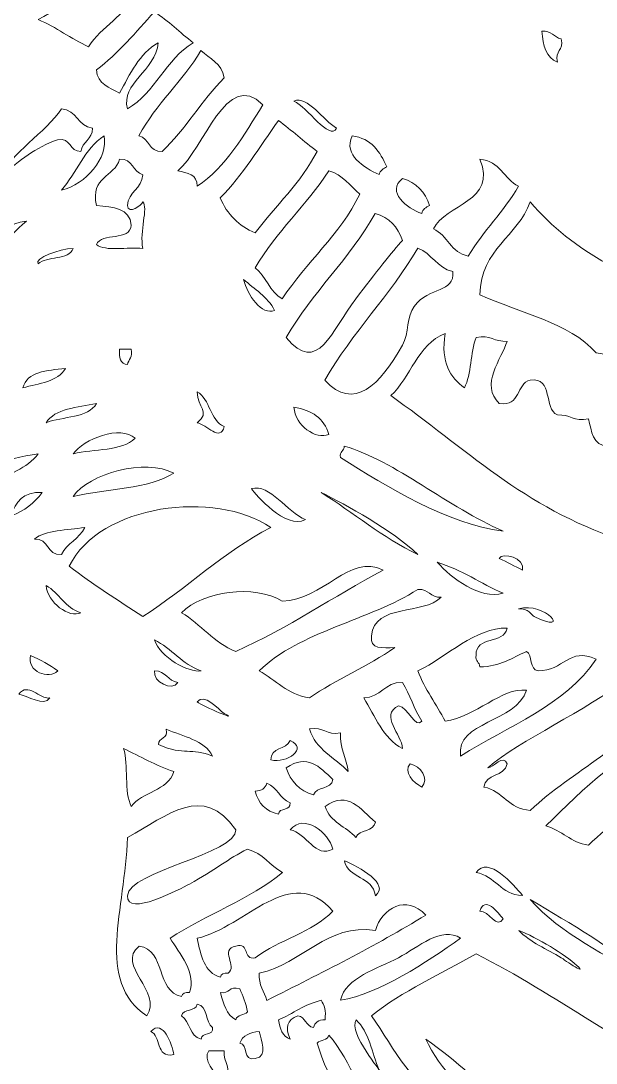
# Model space of a CAD drawing. Header units: inches. Extents: x 0.62 to 5.37, y -5.79 to -0.4.
# Drawn here: x 4.1978 to 4.3798, y -3.6693 to -3.3398 of the extents above; entities that cross this region are included whole.
import ezdxf

# ---------------------------------------------------------------- set-up
doc = ezdxf.new("R2010")
doc.units = ezdxf.units.IN
doc.header["$MEASUREMENT"] = 0
doc.layers.add('Layer 1', color=7, linetype='Continuous')

# ---------------------------------------------------------------- blocks, each defined once
blk = doc.blocks.new('block 296')
at = {"layer": 'Layer 1', "lineweight": 0}
blk.add_open_spline([(4.20333, -3.33941), (4.20911, -3.34179), (4.21362, -3.34544), (4.21926, -3.34798), (4.22325, -3.34135), (4.23098, -3.33846), (4.23396, -3.33082), (4.22422, -3.32005), (4.21249, -3.33498), (4.20333, -3.33941)], degree=3, knots=[0, 0, 0, 0, 1, 1, 1, 2, 2, 2, 3, 3, 3, 3], dxfattribs=at)
blk = doc.blocks.new('block 300')
at = {"layer": 'Layer 1', "lineweight": 0}
blk.add_open_spline([(4.22172, -3.35532), (4.22213, -3.35981), (4.22591, -3.36094), (4.22906, -3.36268), (4.23235, -3.35657), (4.23527, -3.3501), (4.24131, -3.34674), (4.24032, -3.35565), (4.22945, -3.35952), (4.23152, -3.36758), (4.24037, -3.36255), (4.24364, -3.35193), (4.25235, -3.34674), (4.24819, -3.34354), (4.24457, -3.33982), (4.24009, -3.33694), (4.23418, -3.34329), (4.22871, -3.35008), (4.22172, -3.35532)], degree=3, knots=[0, 0, 0, 0, 1, 1, 1, 2, 2, 2, 3, 3, 3, 4, 4, 4, 5, 5, 5, 6, 6, 6, 6], dxfattribs=at)
blk = doc.blocks.new('block 305')
at = {"layer": 'Layer 1', "lineweight": 0}
blk.add_open_spline([(4.36753, -3.35286), (4.36664, -3.34912), (4.36964, -3.34925), (4.36875, -3.34551), (4.36642, -3.34499), (4.36567, -3.34287), (4.36262, -3.34306), (4.36299, -3.34761), (4.36401, -3.35148), (4.36753, -3.35286)], degree=3, knots=[0, 0, 0, 0, 1, 1, 1, 2, 2, 2, 3, 3, 3, 3], dxfattribs=at)
blk = doc.blocks.new('block 308')
at = {"layer": 'Layer 1', "lineweight": 0}
blk.add_open_spline([(4.23519, -3.37616), (4.23852, -3.37693), (4.23824, -3.38128), (4.24255, -3.38107), (4.24988, -3.37409), (4.25506, -3.36498), (4.26215, -3.35777), (4.26134, -3.35327), (4.25763, -3.35167), (4.2548, -3.34921), (4.24902, -3.35895), (4.2405, -3.36595), (4.23519, -3.37616)], degree=3, knots=[0, 0, 0, 0, 1, 1, 1, 2, 2, 2, 3, 3, 3, 4, 4, 4, 4], dxfattribs=at)
blk = doc.blocks.new('block 311')
at = {"layer": 'Layer 1', "lineweight": 0}
blk.add_open_spline([(4.24745, -3.38719), (4.25043, -3.38788), (4.25375, -3.38823), (4.25357, -3.39209), (4.26289, -3.38588), (4.26839, -3.37586), (4.2744, -3.36636), (4.26295, -3.3546), (4.25576, -3.38047), (4.24745, -3.38719)], degree=3, knots=[0, 0, 0, 0, 1, 1, 1, 2, 2, 2, 3, 3, 3, 3], dxfattribs=at)
blk = doc.blocks.new('block 313')
at = {"layer": 'Layer 1', "lineweight": 0}
blk.add_open_spline([(4.29768, -3.37371), (4.2935, -3.37131), (4.28853, -3.36329), (4.2842, -3.36513), (4.2884, -3.36697), (4.29553, -3.37788), (4.29768, -3.37371)], degree=3, knots=[0, 0, 0, 0, 1, 1, 1, 2, 2, 2, 2], dxfattribs=at)
blk = doc.blocks.new('block 315')
at = {"layer": 'Layer 1', "lineweight": 0}
blk.add_open_spline([(4.26093, -3.39576), (4.26308, -3.40096), (4.26676, -3.40464), (4.27196, -3.40678), (4.27847, -3.39819), (4.28638, -3.39099), (4.29156, -3.38106), (4.28738, -3.37789), (4.28349, -3.37443), (4.2793, -3.37126), (4.27337, -3.37961), (4.26805, -3.3886), (4.26093, -3.39576)], degree=3, knots=[0, 0, 0, 0, 1, 1, 1, 2, 2, 2, 3, 3, 3, 4, 4, 4, 4], dxfattribs=at)
blk = doc.blocks.new('block 316')
at = {"layer": 'Layer 1', "lineweight": 0}
blk.add_open_spline([(4.21068, -3.39332), (4.21838, -3.39144), (4.22555, -3.38311), (4.22416, -3.37616), (4.21798, -3.38019), (4.21543, -3.38786), (4.21068, -3.39332)], degree=3, knots=[0, 0, 0, 0, 1, 1, 1, 2, 2, 2, 2], dxfattribs=at)
blk = doc.blocks.new('block 317')
at = {"layer": 'Layer 1', "lineweight": 0}
blk.add_open_spline([(4.31117, -3.38841), (4.31143, -3.38703), (4.31253, -3.38649), (4.31361, -3.38596), (4.31144, -3.38118), (4.30875, -3.37693), (4.30259, -3.37615), (4.29981, -3.38228), (4.3064, -3.38612), (4.31117, -3.38841)], degree=3, knots=[0, 0, 0, 0, 1, 1, 1, 2, 2, 2, 3, 3, 3, 3], dxfattribs=at)
blk = doc.blocks.new('block 319')
at = {"layer": 'Layer 1', "lineweight": 0}
blk.add_open_spline([(4.22172, -3.39821), (4.22714, -3.39851), (4.23227, -3.3991), (4.23275, -3.40434), (4.23234, -3.40966), (4.22346, -3.4065), (4.22172, -3.41047), (4.22468, -3.41282), (4.23156, -3.41124), (4.23642, -3.4117), (4.23526, -3.40639), (4.2382, -3.39886), (4.23642, -3.39699), (4.23608, -3.39811), (4.23185, -3.40111), (4.23152, -3.39821), (4.2318, -3.39361), (4.23613, -3.39303), (4.23642, -3.38842), (4.23309, -3.38765), (4.23337, -3.3833), (4.22907, -3.38352), (4.22744, -3.38924), (4.21973, -3.38889), (4.22172, -3.39821)], degree=3, knots=[0, 0, 0, 0, 1, 1, 1, 2, 2, 2, 3, 3, 3, 4, 4, 4, 5, 5, 5, 6, 6, 6, 7, 7, 7, 8, 8, 8, 8], dxfattribs=at)
blk = doc.blocks.new('block 320')
at = {"layer": 'Layer 1', "lineweight": 0}
blk.add_open_spline([(4.32833, -3.40556), (4.33289, -3.40751), (4.33377, -3.41318), (4.33936, -3.41414), (4.3441, -3.40621), (4.35063, -3.40008), (4.35527, -3.39208), (4.35065, -3.38978), (4.34941, -3.38407), (4.34303, -3.38351), (4.34872, -3.39706), (4.33216, -3.39758), (4.32833, -3.40556)], degree=3, knots=[0, 0, 0, 0, 1, 1, 1, 2, 2, 2, 3, 3, 3, 4, 4, 4, 4], dxfattribs=at)
blk = doc.blocks.new('block 322')
at = {"layer": 'Layer 1', "lineweight": 0}
blk.add_open_spline([(4.29524, -3.38718), (4.28815, -3.39808), (4.27861, -3.4065), (4.27196, -3.41783), (4.27535, -3.42055), (4.27652, -3.42551), (4.28053, -3.42762), (4.28813, -3.41602), (4.29881, -3.4075), (4.30504, -3.39454), (4.30203, -3.39184), (4.29967, -3.38847), (4.29524, -3.38718)], degree=3, knots=[0, 0, 0, 0, 1, 1, 1, 2, 2, 2, 3, 3, 3, 4, 4, 4, 4], dxfattribs=at)
blk = doc.blocks.new('block 323')
at = {"layer": 'Layer 1', "lineweight": 0}
blk.add_open_spline([(4.32465, -3.40066), (4.32491, -3.39929), (4.326, -3.39875), (4.3271, -3.3982), (4.32575, -3.39383), (4.32289, -3.39098), (4.31852, -3.38962), (4.31332, -3.39381), (4.31996, -3.39915), (4.32465, -3.40066)], degree=3, knots=[0, 0, 0, 0, 1, 1, 1, 2, 2, 2, 3, 3, 3, 3], dxfattribs=at)
blk = doc.blocks.new('block 327')
at = {"layer": 'Layer 1', "lineweight": 0}
blk.add_open_spline([(4.28176, -3.43988), (4.29163, -3.45211), (4.29617, -3.43763), (4.30382, -3.42762), (4.31001, -3.41952), (4.31542, -3.41251), (4.31852, -3.40923), (4.31717, -3.40486), (4.31432, -3.40201), (4.30994, -3.40067), (4.30182, -3.415), (4.29, -3.42566), (4.28176, -3.43988)], degree=3, knots=[0, 0, 0, 0, 1, 1, 1, 2, 2, 2, 3, 3, 3, 4, 4, 4, 4], dxfattribs=at)
blk = doc.blocks.new('block 328')
at = {"layer": 'Layer 1', "lineweight": 0}
blk.add_open_spline([(4.18863, -3.41047), (4.19414, -3.40985), (4.19605, -3.40563), (4.19966, -3.40312), (4.19399, -3.40358), (4.19123, -3.40695), (4.18863, -3.41047)], degree=3, knots=[0, 0, 0, 0, 1, 1, 1, 2, 2, 2, 2], dxfattribs=at)
blk = doc.blocks.new('block 333')
at = {"layer": 'Layer 1', "lineweight": 0}
blk.add_open_spline([(4.29402, -3.45335), (4.30305, -3.46341), (4.31153, -3.45483), (4.31852, -3.44232), (4.32065, -3.43853), (4.31987, -3.43312), (4.3222, -3.43007), (4.32714, -3.42359), (4.33512, -3.42589), (4.33445, -3.41904), (4.32948, -3.41788), (4.32788, -3.41335), (4.32342, -3.41169), (4.31457, -3.42653), (4.30268, -3.43832), (4.29402, -3.45335)], degree=3, knots=[0, 0, 0, 0, 1, 1, 1, 2, 2, 2, 3, 3, 3, 4, 4, 4, 5, 5, 5, 5], dxfattribs=at)
blk = doc.blocks.new('block 335')
at = {"layer": 'Layer 1', "lineweight": 0}
blk.add_open_spline([(4.27809, -3.4313), (4.27586, -3.42699), (4.27171, -3.4246), (4.26828, -3.42151), (4.2694, -3.42651), (4.27416, -3.43303), (4.27809, -3.4313)], degree=3, knots=[0, 0, 0, 0, 1, 1, 1, 2, 2, 2, 2], dxfattribs=at)
blk = doc.blocks.new('block 338')
at = {"layer": 'Layer 1', "lineweight": 0}
blk.add_open_spline([(4.23152, -3.44846), (4.23191, -3.4468), (4.23328, -3.44612), (4.23275, -3.44356), (4.23152, -3.44356), (4.2303, -3.44356), (4.22907, -3.44356), (4.22873, -3.44635), (4.22936, -3.44815), (4.23152, -3.44846)], degree=3, knots=[0, 0, 0, 0, 1, 1, 1, 2, 2, 2, 3, 3, 3, 3], dxfattribs=at)
blk = doc.blocks.new('block 340')
at = {"layer": 'Layer 1', "lineweight": 0}
blk.add_open_spline([(4.19844, -3.45581), (4.20353, -3.45438), (4.2096, -3.45389), (4.21192, -3.44968), (4.20595, -3.45026), (4.19985, -3.45069), (4.19844, -3.45581)], degree=3, knots=[0, 0, 0, 0, 1, 1, 1, 2, 2, 2, 2], dxfattribs=at)
blk = doc.blocks.new('block 342')
at = {"layer": 'Layer 1', "lineweight": 0}
blk.add_open_spline([(4.20579, -3.46684), (4.211, -3.4647), (4.21918, -3.46551), (4.22173, -3.46072), (4.21568, -3.46202), (4.20864, -3.46235), (4.20579, -3.46684)], degree=3, knots=[0, 0, 0, 0, 1, 1, 1, 2, 2, 2, 2], dxfattribs=at)
blk = doc.blocks.new('block 344')
at = {"layer": 'Layer 1', "lineweight": 0}
blk.add_open_spline([(4.29524, -3.47051), (4.29378, -3.46544), (4.28985, -3.46283), (4.28421, -3.46193), (4.28456, -3.46771), (4.2912, -3.47234), (4.29524, -3.47051)], degree=3, knots=[0, 0, 0, 0, 1, 1, 1, 2, 2, 2, 2], dxfattribs=at)
blk = doc.blocks.new('block 346')
at = {"layer": 'Layer 1', "lineweight": 0}
blk.add_open_spline([(4.21437, -3.47664), (4.22096, -3.47507), (4.22993, -3.47586), (4.23398, -3.47174), (4.22937, -3.46738), (4.21767, -3.47207), (4.21437, -3.47664)], degree=3, knots=[0, 0, 0, 0, 1, 1, 1, 2, 2, 2, 2], dxfattribs=at)
blk = doc.blocks.new('block 347')
at = {"layer": 'Layer 1', "lineweight": 0}
blk.add_open_spline([(4.30014, -3.47419), (4.30008, -3.47575), (4.29858, -3.47588), (4.29891, -3.47787), (4.31379, -3.4871), (4.33264, -3.49886), (4.35039, -3.50113), (4.33306, -3.49352), (4.31625, -3.47896), (4.30014, -3.47419)], degree=3, knots=[0, 0, 0, 0, 1, 1, 1, 2, 2, 2, 3, 3, 3, 3], dxfattribs=at)
blk = doc.blocks.new('block 348')
at = {"layer": 'Layer 1', "lineweight": 0}
blk.add_open_spline([(4.18864, -3.48031), (4.18864, -3.48237), (4.18864, -3.48441), (4.18864, -3.48645), (4.1934, -3.48303), (4.19989, -3.48136), (4.20335, -3.47664), (4.19799, -3.47742), (4.19313, -3.47868), (4.18864, -3.48031)], degree=3, knots=[0, 0, 0, 0, 1, 1, 1, 2, 2, 2, 3, 3, 3, 3], dxfattribs=at)
blk = doc.blocks.new('block 350')
at = {"layer": 'Layer 1', "lineweight": 0}
blk.add_open_spline([(4.21437, -3.49012), (4.22497, -3.48764), (4.23825, -3.48785), (4.24623, -3.48277), (4.23725, -3.47798), (4.21925, -3.4829), (4.21437, -3.49012)], degree=3, knots=[0, 0, 0, 0, 1, 1, 1, 2, 2, 2, 2], dxfattribs=at)
blk = doc.blocks.new('block 353')
at = {"layer": 'Layer 1', "lineweight": 0}
blk.add_open_spline([(4.27074, -3.48766), (4.27218, -3.48954), (4.28142, -3.50064), (4.2879, -3.49746), (4.28182, -3.49513), (4.27681, -3.48601), (4.27074, -3.48766)], degree=3, knots=[0, 0, 0, 0, 1, 1, 1, 2, 2, 2, 2], dxfattribs=at)
blk = doc.blocks.new('block 355')
at = {"layer": 'Layer 1', "lineweight": 0}
blk.add_open_spline([(4.19477, -3.49625), (4.199, -3.49476), (4.20216, -3.4922), (4.20457, -3.4889), (4.19843, -3.48848), (4.19618, -3.49194), (4.19477, -3.49625)], degree=3, knots=[0, 0, 0, 0, 1, 1, 1, 2, 2, 2, 2], dxfattribs=at)
blk = doc.blocks.new('block 356')
at = {"layer": 'Layer 1', "lineweight": 0}
blk.add_open_spline([(4.21315, -3.51219), (4.22049, -3.51791), (4.22857, -3.52291), (4.23644, -3.52811), (4.25036, -3.51916), (4.26182, -3.50774), (4.27688, -3.49991), (4.25926, -3.48801), (4.22283, -3.49249), (4.21315, -3.51219)], degree=3, knots=[0, 0, 0, 0, 1, 1, 1, 2, 2, 2, 3, 3, 3, 3], dxfattribs=at)
blk = doc.blocks.new('block 359')
at = {"layer": 'Layer 1', "lineweight": 0}
blk.add_open_spline([(4.20212, -3.50361), (4.20695, -3.50326), (4.20587, -3.50884), (4.2107, -3.50851), (4.21239, -3.50489), (4.21635, -3.50354), (4.21805, -3.49992), (4.21247, -3.50089), (4.20566, -3.50061), (4.20212, -3.50361)], degree=3, knots=[0, 0, 0, 0, 1, 1, 1, 2, 2, 2, 3, 3, 3, 3], dxfattribs=at)
blk = doc.blocks.new('block 361')
at = {"layer": 'Layer 1', "lineweight": 0}
blk.add_open_spline([(4.35652, -3.5134), (4.35737, -3.50957), (4.35014, -3.50764), (4.34916, -3.50972), (4.35167, -3.51089), (4.35402, -3.51222), (4.35652, -3.5134)], degree=3, knots=[0, 0, 0, 0, 1, 1, 1, 2, 2, 2, 2], dxfattribs=at)
blk = doc.blocks.new('block 363')
at = {"layer": 'Layer 1', "lineweight": 0}
blk.add_open_spline([(4.28054, -3.5232), (4.27174, -3.51787), (4.25517, -3.52005), (4.24868, -3.52687), (4.25482, -3.53054), (4.25881, -3.53637), (4.26584, -3.53913), (4.28249, -3.53168), (4.29674, -3.52183), (4.31241, -3.5134), (4.30196, -3.50787), (4.29331, -3.5231), (4.28054, -3.5232)], degree=3, knots=[0, 0, 0, 0, 1, 1, 1, 2, 2, 2, 3, 3, 3, 4, 4, 4, 4], dxfattribs=at)
blk = doc.blocks.new('block 364')
at = {"layer": 'Layer 1', "lineweight": 0}
blk.add_open_spline([(4.3504, -3.52074), (4.3433, -3.51762), (4.33734, -3.51338), (4.32956, -3.51094), (4.33398, -3.51594), (4.34299, -3.52282), (4.3504, -3.52074)], degree=3, knots=[0, 0, 0, 0, 1, 1, 1, 2, 2, 2, 2], dxfattribs=at)
blk = doc.blocks.new('block 366')
at = {"layer": 'Layer 1', "lineweight": 0}
blk.add_open_spline([(4.21683, -3.52688), (4.21176, -3.52541), (4.21002, -3.52062), (4.20579, -3.5183), (4.20615, -3.52371), (4.21327, -3.52875), (4.21683, -3.52688)], degree=3, knots=[0, 0, 0, 0, 1, 1, 1, 2, 2, 2, 2], dxfattribs=at)
blk = doc.blocks.new('block 367')
at = {"layer": 'Layer 1', "lineweight": 0}
blk.add_open_spline([(4.32343, -3.51952), (4.30795, -3.52936), (4.28602, -3.53275), (4.2732, -3.54526), (4.27853, -3.5481), (4.28207, -3.55272), (4.28912, -3.55383), (4.29753, -3.54795), (4.3077, -3.54381), (4.31608, -3.5379), (4.31235, -3.53796), (4.30802, -3.53862), (4.30874, -3.53423), (4.30975, -3.52381), (4.3251, -3.52771), (4.33079, -3.52197), (4.3272, -3.52229), (4.32702, -3.51921), (4.32343, -3.51952)], degree=3, knots=[0, 0, 0, 0, 1, 1, 1, 2, 2, 2, 3, 3, 3, 4, 4, 4, 5, 5, 5, 6, 6, 6, 6], dxfattribs=at)
blk = doc.blocks.new('block 374')
at = {"layer": 'Layer 1', "lineweight": 0}
blk.add_open_spline([(4.32344, -3.54525), (4.32562, -3.55124), (4.3293, -3.55573), (4.33202, -3.56118), (4.34179, -3.5599), (4.34989, -3.55047), (4.35774, -3.55138), (4.35469, -3.56168), (4.33528, -3.56118), (4.33692, -3.57221), (4.35193, -3.56272), (4.36997, -3.55623), (4.37981, -3.54157), (4.37122, -3.53755), (4.36956, -3.54539), (4.36142, -3.54525), (4.35862, -3.54478), (4.35979, -3.54035), (4.35774, -3.53912), (4.35328, -3.5412), (4.34935, -3.5438), (4.34304, -3.54403), (4.34297, -3.54246), (4.34147, -3.54232), (4.34182, -3.54035), (4.34157, -3.53396), (4.35079, -3.53706), (4.35162, -3.53177), (4.34183, -3.53138), (4.33248, -3.54093), (4.32344, -3.54525)], degree=3, knots=[0, 0, 0, 0, 1, 1, 1, 2, 2, 2, 3, 3, 3, 4, 4, 4, 5, 5, 5, 6, 6, 6, 7, 7, 7, 8, 8, 8, 9, 9, 9, 10, 10, 10, 10], dxfattribs=at)
blk = doc.blocks.new('block 380')
at = {"layer": 'Layer 1', "lineweight": 0}
blk.add_open_spline([(4.20948, -3.54526), (4.20687, -3.54338), (4.20402, -3.54174), (4.2009, -3.54037), (4.19951, -3.5455), (4.20687, -3.54818), (4.20948, -3.54526)], degree=3, knots=[0, 0, 0, 0, 1, 1, 1, 2, 2, 2, 2], dxfattribs=at)
blk = doc.blocks.new('block 381')
at = {"layer": 'Layer 1', "lineweight": 0}
blk.add_open_spline([(4.24747, -3.54894), (4.24428, -3.54845), (4.24376, -3.54528), (4.24011, -3.54526), (4.23948, -3.54885), (4.24574, -3.55177), (4.24747, -3.54894)], degree=3, knots=[0, 0, 0, 0, 1, 1, 1, 2, 2, 2, 2], dxfattribs=at)
blk = doc.blocks.new('block 385')
at = {"layer": 'Layer 1', "lineweight": 0}
blk.add_open_spline([(4.20703, -3.55384), (4.20371, -3.5542), (4.20002, -3.54872), (4.19722, -3.55261), (4.19974, -3.55307), (4.20525, -3.55671), (4.20703, -3.55384)], degree=3, knots=[0, 0, 0, 0, 1, 1, 1, 2, 2, 2, 2], dxfattribs=at)
blk = doc.blocks.new('block 387')
at = {"layer": 'Layer 1', "lineweight": 0}
blk.add_open_spline([(4.40554, -3.56363), (4.38801, -3.5702), (4.3761, -3.58238), (4.36389, -3.59427), (4.36906, -3.59562), (4.37166, -3.59955), (4.37736, -3.60039), (4.39125, -3.58691), (4.4097, -3.578), (4.42269, -3.56363), (4.41652, -3.56326), (4.41581, -3.55744), (4.40921, -3.5575), (4.40881, -3.56034), (4.40796, -3.56277), (4.40554, -3.56363)], degree=3, knots=[0, 0, 0, 0, 1, 1, 1, 2, 2, 2, 3, 3, 3, 4, 4, 4, 5, 5, 5, 5], dxfattribs=at)
blk = doc.blocks.new('block 389')
at = {"layer": 'Layer 1', "lineweight": 0}
blk.add_open_spline([(4.24133, -3.56855), (4.24978, -3.57227), (4.2515, -3.56934), (4.25849, -3.57221), (4.25587, -3.56708), (4.24913, -3.56606), (4.24378, -3.56365), (4.24468, -3.56699), (4.24135, -3.56612), (4.24133, -3.56855)], degree=3, knots=[0, 0, 0, 0, 1, 1, 1, 2, 2, 2, 3, 3, 3, 3], dxfattribs=at)
blk = doc.blocks.new('block 390')
at = {"layer": 'Layer 1', "lineweight": 0}
blk.add_open_spline([(4.30138, -3.57712), (4.30082, -3.57278), (4.29866, -3.57004), (4.29892, -3.56487), (4.29438, -3.56573), (4.29368, -3.56277), (4.28912, -3.56364), (4.29109, -3.57026), (4.29726, -3.57267), (4.30138, -3.57712)], degree=3, knots=[0, 0, 0, 0, 1, 1, 1, 2, 2, 2, 3, 3, 3, 3], dxfattribs=at)
blk = doc.blocks.new('block 392')
at = {"layer": 'Layer 1', "lineweight": 0}
blk.add_open_spline([(4.27688, -3.57344), (4.28212, -3.57467), (4.28877, -3.56963), (4.283, -3.56731), (4.2818, -3.5702), (4.27687, -3.56936), (4.27688, -3.57344)], degree=3, knots=[0, 0, 0, 0, 1, 1, 1, 2, 2, 2, 2], dxfattribs=at)
blk = doc.blocks.new('block 393')
at = {"layer": 'Layer 1', "lineweight": 0}
blk.add_open_spline([(4.23277, -3.58815), (4.23613, -3.58335), (4.24429, -3.58334), (4.24624, -3.57712), (4.24049, -3.57512), (4.2355, -3.57234), (4.23031, -3.56977), (4.23199, -3.57504), (4.23039, -3.58359), (4.23277, -3.58815)], degree=3, knots=[0, 0, 0, 0, 1, 1, 1, 2, 2, 2, 3, 3, 3, 3], dxfattribs=at)
blk = doc.blocks.new('block 396')
at = {"layer": 'Layer 1', "lineweight": 0}
blk.add_open_spline([(4.28178, -3.5759), (4.28312, -3.58026), (4.28598, -3.58313), (4.29036, -3.58447), (4.29133, -3.58176), (4.29611, -3.58288), (4.29648, -3.57956), (4.29229, -3.57554), (4.28841, -3.57135), (4.28178, -3.5759)], degree=3, knots=[0, 0, 0, 0, 1, 1, 1, 2, 2, 2, 3, 3, 3, 3], dxfattribs=at)
blk = doc.blocks.new('block 397')
at = {"layer": 'Layer 1', "lineweight": 0}
blk.add_open_spline([(4.32467, -3.58201), (4.3271, -3.57943), (4.32425, -3.57522), (4.32099, -3.57466), (4.31873, -3.57706), (4.32207, -3.58079), (4.32467, -3.58201)], degree=3, knots=[0, 0, 0, 0, 1, 1, 1, 2, 2, 2, 2], dxfattribs=at)
blk = doc.blocks.new('block 399')
at = {"layer": 'Layer 1', "lineweight": 0}
blk.add_open_spline([(4.27198, -3.58325), (4.27291, -3.58721), (4.27537, -3.58966), (4.27932, -3.5906), (4.27947, -3.58828), (4.28338, -3.58974), (4.28301, -3.58693), (4.27978, -3.58566), (4.27887, -3.58207), (4.27565, -3.5808), (4.27514, -3.58233), (4.27407, -3.5833), (4.27198, -3.58325)], degree=3, knots=[0, 0, 0, 0, 1, 1, 1, 2, 2, 2, 3, 3, 3, 4, 4, 4, 4], dxfattribs=at)
blk = doc.blocks.new('block 401')
at = {"layer": 'Layer 1', "lineweight": 0}
blk.add_open_spline([(4.23154, -3.59796), (4.23087, -3.62073), (4.22124, -3.6434), (4.23767, -3.65432), (4.24287, -3.64664), (4.2277, -3.63832), (4.23522, -3.63227), (4.24378, -3.63351), (4.24046, -3.64663), (4.2487, -3.64819), (4.24897, -3.64724), (4.24973, -3.64677), (4.25115, -3.64697), (4.25365, -3.64119), (4.24785, -3.63424), (4.24502, -3.62981), (4.25629, -3.6223), (4.27035, -3.61756), (4.28055, -3.60898), (4.27656, -3.60684), (4.27442, -3.60287), (4.26953, -3.60163), (4.26339, -3.60457), (4.25924, -3.6083), (4.25115, -3.61265), (4.2484, -3.61413), (4.23115, -3.62334), (4.23154, -3.61633), (4.23197, -3.60856), (4.26607, -3.60314), (4.26585, -3.59551), (4.25535, -3.58071), (4.2445, -3.59083), (4.23154, -3.59796)], degree=3, knots=[0, 0, 0, 0, 1, 1, 1, 2, 2, 2, 3, 3, 3, 4, 4, 4, 5, 5, 5, 6, 6, 6, 7, 7, 7, 8, 8, 8, 9, 9, 9, 10, 10, 10, 11, 11, 11, 11], dxfattribs=at)
blk = doc.blocks.new('block 402')
at = {"layer": 'Layer 1', "lineweight": 0}
blk.add_open_spline([(4.29404, -3.58814), (4.29561, -3.59309), (4.30076, -3.59447), (4.30384, -3.59795), (4.30481, -3.59525), (4.3096, -3.59635), (4.30996, -3.59304), (4.30521, -3.58919), (4.30148, -3.58284), (4.29404, -3.58814)], degree=3, knots=[0, 0, 0, 0, 1, 1, 1, 2, 2, 2, 3, 3, 3, 3], dxfattribs=at)
blk = doc.blocks.new('block 406')
at = {"layer": 'Layer 1', "lineweight": 0}
blk.add_open_spline([(4.28301, -3.5955), (4.28815, -3.59647), (4.29116, -3.60474), (4.29648, -3.60163), (4.29529, -3.59643), (4.2873, -3.59009), (4.28301, -3.5955)], degree=3, knots=[0, 0, 0, 0, 1, 1, 1, 2, 2, 2, 2], dxfattribs=at)
blk = doc.blocks.new('block 410')
at = {"layer": 'Layer 1', "lineweight": 0}
blk.add_open_spline([(4.30996, -3.61633), (4.31477, -3.61287), (4.30479, -3.60706), (4.30016, -3.6053), (4.30139, -3.61101), (4.3092, -3.61016), (4.30996, -3.61633)], degree=3, knots=[0, 0, 0, 0, 1, 1, 1, 2, 2, 2, 2], dxfattribs=at)
blk = doc.blocks.new('block 411')
at = {"layer": 'Layer 1', "lineweight": 0}
blk.add_open_spline([(4.34183, -3.60897), (4.34806, -3.61009), (4.34949, -3.616), (4.35653, -3.61632), (4.35365, -3.61273), (4.34577, -3.60362), (4.34183, -3.60897)], degree=3, knots=[0, 0, 0, 0, 1, 1, 1, 2, 2, 2, 2], dxfattribs=at)
blk = doc.blocks.new('block 416')
at = {"layer": 'Layer 1', "lineweight": 0}
blk.add_open_spline([(4.2536, -3.62981), (4.2548, -3.63515), (4.25578, -3.64071), (4.26095, -3.64206), (4.26122, -3.6411), (4.26198, -3.64064), (4.2634, -3.64084), (4.26651, -3.63864), (4.26049, -3.63332), (4.26585, -3.63226), (4.27043, -3.63095), (4.2678, -3.63686), (4.27198, -3.63594), (4.27941, -3.63029), (4.29013, -3.62794), (4.29649, -3.62124), (4.28318, -3.60576), (4.26903, -3.62617), (4.2536, -3.62981)], degree=3, knots=[0, 0, 0, 0, 1, 1, 1, 2, 2, 2, 3, 3, 3, 4, 4, 4, 5, 5, 5, 6, 6, 6, 6], dxfattribs=at)
blk = doc.blocks.new('block 417')
at = {"layer": 'Layer 1', "lineweight": 0}
blk.add_open_spline([(4.39575, -3.64327), (4.38565, -3.63254), (4.37191, -3.62546), (4.35898, -3.61755), (4.36867, -3.62868), (4.38335, -3.63484), (4.39575, -3.64327)], degree=3, knots=[0, 0, 0, 0, 1, 1, 1, 2, 2, 2, 2], dxfattribs=at)
blk = doc.blocks.new('block 419')
at = {"layer": 'Layer 1', "lineweight": 0}
blk.add_open_spline([(4.30997, -3.62735), (4.29472, -3.62484), (4.28687, -3.63795), (4.27321, -3.64083), (4.27308, -3.64464), (4.27471, -3.6467), (4.27566, -3.64942), (4.29278, -3.6408), (4.30999, -3.63227), (4.3259, -3.62245), (4.31977, -3.61576), (4.31208, -3.62026), (4.30997, -3.62735)], degree=3, knots=[0, 0, 0, 0, 1, 1, 1, 2, 2, 2, 3, 3, 3, 4, 4, 4, 4], dxfattribs=at)
blk = doc.blocks.new('block 420')
at = {"layer": 'Layer 1', "lineweight": 0}
blk.add_open_spline([(4.34305, -3.62123), (4.34582, -3.62101), (4.34844, -3.62711), (4.35041, -3.62367), (4.34883, -3.62164), (4.34446, -3.61617), (4.34305, -3.62123)], degree=3, knots=[0, 0, 0, 0, 1, 1, 1, 2, 2, 2, 2], dxfattribs=at)
blk = doc.blocks.new('block 425')
at = {"layer": 'Layer 1', "lineweight": 0}
blk.add_open_spline([(4.31732, -3.63594), (4.3106, -3.63954), (4.30052, -3.6421), (4.29893, -3.64941), (4.3113, -3.64739), (4.32603, -3.63735), (4.33693, -3.6298), (4.33098, -3.62575), (4.32344, -3.63266), (4.31732, -3.63594)], degree=3, knots=[0, 0, 0, 0, 1, 1, 1, 2, 2, 2, 3, 3, 3, 3], dxfattribs=at)
blk = doc.blocks.new('block 430')
at = {"layer": 'Layer 1', "lineweight": 0}
blk.add_open_spline([(4.34183, -3.63471), (4.33072, -3.64116), (4.31845, -3.64646), (4.30875, -3.65432), (4.3162, -3.66482), (4.32158, -3.67741), (4.33448, -3.68249), (4.33799, -3.68952), (4.34597, -3.69501), (4.35286, -3.70086), (4.35917, -3.70623), (4.36662, -3.71579), (4.37369, -3.71312), (4.36302, -3.69642), (4.33442, -3.68052), (4.3259, -3.66166), (4.34525, -3.6754), (4.36036, -3.69336), (4.37982, -3.707), (4.39278, -3.69749), (4.40561, -3.68785), (4.41658, -3.67636), (4.389, -3.66515), (4.36767, -3.64766), (4.34183, -3.63471)], degree=3, knots=[0, 0, 0, 0, 1, 1, 1, 2, 2, 2, 3, 3, 3, 4, 4, 4, 5, 5, 5, 6, 6, 6, 7, 7, 7, 8, 8, 8, 8], dxfattribs=at)
blk = doc.blocks.new('block 439')
at = {"layer": 'Layer 1', "lineweight": 0}
blk.add_open_spline([(4.26095, -3.64697), (4.26189, -3.65052), (4.26289, -3.65401), (4.26585, -3.65555), (4.26618, -3.65382), (4.26855, -3.65415), (4.26953, -3.65309), (4.26912, -3.65023), (4.26806, -3.64803), (4.26708, -3.64574), (4.26362, -3.64473), (4.26391, -3.64747), (4.26095, -3.64697)], degree=3, knots=[0, 0, 0, 0, 1, 1, 1, 2, 2, 2, 3, 3, 3, 4, 4, 4, 4], dxfattribs=at)
blk = doc.blocks.new('block 441')
at = {"layer": 'Layer 1', "lineweight": 0}
blk.add_open_spline([(4.27933, -3.65555), (4.27975, -3.6584), (4.28059, -3.66082), (4.28301, -3.66166), (4.2814, -3.65804), (4.28192, -3.65563), (4.28546, -3.65432), (4.28796, -3.65467), (4.28786, -3.65763), (4.29037, -3.65799), (4.29086, -3.65645), (4.29195, -3.65549), (4.29404, -3.65555), (4.29443, -3.6527), (4.29385, -3.65083), (4.29282, -3.64941), (4.28747, -3.65061), (4.28399, -3.65367), (4.27933, -3.65555)], degree=3, knots=[0, 0, 0, 0, 1, 1, 1, 2, 2, 2, 3, 3, 3, 4, 4, 4, 5, 5, 5, 6, 6, 6, 6], dxfattribs=at)
blk = doc.blocks.new('block 442')
at = {"layer": 'Layer 1', "lineweight": 0}
blk.add_open_spline([(4.2487, -3.65432), (4.25141, -3.6561), (4.25113, -3.66087), (4.25484, -3.66167), (4.25496, -3.65936), (4.25888, -3.66081), (4.2585, -3.658), (4.25599, -3.65641), (4.25721, -3.65112), (4.2536, -3.65064), (4.25327, -3.65316), (4.24904, -3.6518), (4.2487, -3.65432)], degree=3, knots=[0, 0, 0, 0, 1, 1, 1, 2, 2, 2, 3, 3, 3, 4, 4, 4, 4], dxfattribs=at)
blk = doc.blocks.new('block 447')
at = {"layer": 'Layer 1', "lineweight": 0}
blk.add_open_spline([(4.24625, -3.66658), (4.24552, -3.66316), (4.24295, -3.65524), (4.2389, -3.65922), (4.24241, -3.6606), (4.24023, -3.6677), (4.24625, -3.66658)], degree=3, knots=[0, 0, 0, 0, 1, 1, 1, 2, 2, 2, 2], dxfattribs=at)
blk = doc.blocks.new('block 448')
at = {"layer": 'Layer 1', "lineweight": 0}
blk.add_open_spline([(4.26708, -3.6629), (4.26996, -3.66328), (4.26781, -3.6687), (4.27199, -3.6678), (4.27618, -3.66714), (4.27386, -3.66189), (4.27321, -3.65922), (4.27035, -3.65962), (4.26793, -3.66048), (4.26708, -3.6629)], degree=3, knots=[0, 0, 0, 0, 1, 1, 1, 2, 2, 2, 3, 3, 3, 3], dxfattribs=at)
blk = doc.blocks.new('block 450')
at = {"layer": 'Layer 1', "lineweight": 0}
blk.add_open_spline([(4.29159, -3.6629), (4.29513, -3.67529), (4.30221, -3.68412), (4.30629, -3.69597), (4.31296, -3.69593), (4.30862, -3.69125), (4.3112, -3.68863), (4.31336, -3.69398), (4.32404, -3.68782), (4.31732, -3.68495), (4.31817, -3.68824), (4.31479, -3.68731), (4.31365, -3.68863), (4.30531, -3.68144), (4.30264, -3.66858), (4.29527, -3.66043), (4.29494, -3.66216), (4.29258, -3.66183), (4.29159, -3.6629)], degree=3, knots=[0, 0, 0, 0, 1, 1, 1, 2, 2, 2, 3, 3, 3, 4, 4, 4, 5, 5, 5, 6, 6, 6, 6], dxfattribs=at)
blk = doc.blocks.new('block 453')
at = {"layer": 'Layer 1', "lineweight": 0}
blk.add_open_spline([(4.26218, -3.67392), (4.26502, -3.6712), (4.26176, -3.66915), (4.26218, -3.66535), (4.26055, -3.66535), (4.25891, -3.66535), (4.25729, -3.66535), (4.25531, -3.66792), (4.25873, -3.67298), (4.26218, -3.67392)], degree=3, knots=[0, 0, 0, 0, 1, 1, 1, 2, 2, 2, 3, 3, 3, 3], dxfattribs=at)
blk = doc.blocks.new('block 714')
at = {"layer": 'Layer 1', "lineweight": 0}
blk.add_open_spline([(4.1923, -3.38842), (4.19722, -3.38395), (4.2025, -3.37983), (4.20946, -3.37738), (4.21388, -3.37665), (4.21307, -3.38113), (4.21682, -3.38107), (4.2173, -3.37788), (4.22047, -3.37737), (4.22049, -3.37371), (4.21591, -3.37297), (4.21549, -3.36808), (4.21068, -3.36758), (4.20588, -3.37505), (4.19405, -3.38199), (4.1923, -3.38842)], degree=3, knots=[0, 0, 0, 0, 1, 1, 1, 2, 2, 2, 3, 3, 3, 4, 4, 4, 5, 5, 5, 5], dxfattribs=at)
blk = doc.blocks.new('block 718')
at = {"layer": 'Layer 1', "lineweight": 0}
for points, knots in [([(4.45578, -3.53053), (4.45926, -3.53236), (4.45918, -3.53775), (4.45945, -3.54279), (4.45603, -3.54467), (4.45254, -3.5465), (4.44965, -3.54892), (4.44421, -3.5462), (4.43971, -3.54252), (4.43372, -3.54034), (4.43519, -3.53731), (4.43792, -3.53556), (4.44107, -3.53421), (4.4383, -3.52309), (4.43998, -3.50753), (4.43494, -3.49868), (4.43332, -3.50077), (4.43601, -3.509), (4.43494, -3.51461), (4.42404, -3.51443), (4.41901, -3.5263), (4.41044, -3.52564), (4.40112, -3.52492), (4.39422, -3.51045), (4.38715, -3.50359), (4.35749, -3.49404), (4.33785, -3.47447), (4.31485, -3.45826), (4.32127, -3.45242), (4.32322, -3.44212), (4.332, -3.43864), (4.3306, -3.44781), (4.33368, -3.4525), (4.33813, -3.4558), (4.34043, -3.45157), (4.33995, -3.44455), (4.34181, -3.43987), (4.34642, -3.43893), (4.34766, -3.44136), (4.35161, -3.4411), (4.34998, -3.44646), (4.34288, -3.45503), (4.34916, -3.4607), (4.35611, -3.46193), (4.35433, -3.45444), (4.35897, -3.45334), (4.36642, -3.45242), (4.36304, -3.46234), (4.36754, -3.46437), (4.37148, -3.46411), (4.37273, -3.46654), (4.37735, -3.4656), (4.37844, -3.4694), (4.37861, -3.47413), (4.38347, -3.47418), (4.38834, -3.47413), (4.38851, -3.4694), (4.3896, -3.4656), (4.39573, -3.4656), (4.40186, -3.4656), (4.40798, -3.4656), (4.40534, -3.4699), (4.39489, -3.46639), (4.39082, -3.46927), (4.39082, -3.47091), (4.39082, -3.47254), (4.39082, -3.47418), (4.39456, -3.47851), (4.40847, -3.47675), (4.4141, -3.47539), (4.4183, -3.47519), (4.41383, -3.4797), (4.41779, -3.48152), (4.42869, -3.48341), (4.44727, -3.48355), (4.45332, -3.47662), (4.45198, -3.46902), (4.43767, -3.4719), (4.43127, -3.47295), (4.43498, -3.4663), (4.4237, -3.46532), (4.41656, -3.4656), (4.41736, -3.46435), (4.41937, -3.46432), (4.41901, -3.46192), (4.41858, -3.46031), (4.41685, -3.45999), (4.41655, -3.45825), (4.41272, -3.45798), (4.40756, -3.45907), (4.40553, -3.45702), (4.40019, -3.45623), (4.39168, -3.45862), (4.38837, -3.45579), (4.39397, -3.45526), (4.40186, -3.45703), (4.40553, -3.45457), (4.40608, -3.44217), (4.38978, -3.44662), (4.3798, -3.44476), (4.37123, -3.43495), (4.35559, -3.43221), (4.34303, -3.42638), (4.34339, -3.41163), (4.35502, -3.40816), (4.35896, -3.39698), (4.37239, -3.41294), (4.39196, -3.42279), (4.41533, -3.42882), (4.41524, -3.44132), (4.43039, -3.44767), (4.43861, -3.45579), (4.44259, -3.45651), (4.44431, -3.45495), (4.44718, -3.45456), (4.4468, -3.4623), (4.45853, -3.45793), (4.46067, -3.46314), (4.46043, -3.46779), (4.45552, -3.46778), (4.45578, -3.47295), (4.46722, -3.48314), (4.48222, -3.47704), (4.49008, -3.46559), (4.48965, -3.46397), (4.48792, -3.46366), (4.48763, -3.46191), (4.48209, -3.4625), (4.47929, -3.46582), (4.47415, -3.46681), (4.47048, -3.4566), (4.46121, -3.45198), (4.45209, -3.44721), (4.4553, -3.43462), (4.44121, -3.43089), (4.44351, -3.41534), (4.44765, -3.41698), (4.45211, -3.42327), (4.44841, -3.42882), (4.45157, -3.43918), (4.47478, -3.43487), (4.46311, -3.42392), (4.47024, -3.42703), (4.48, -3.43808), (4.48395, -3.44843), (4.48263, -3.45121), (4.48118, -3.45382), (4.47905, -3.45578), (4.48098, -3.45921), (4.48342, -3.44918), (4.4864, -3.45333), (4.48917, -3.45832), (4.48887, -3.46639), (4.49621, -3.4668), (4.49066, -3.47596), (4.47584, -3.47585), (4.47171, -3.48641), (4.47114, -3.49025), (4.47432, -3.49034), (4.47782, -3.49009), (4.47408, -3.49859), (4.46693, -3.5037), (4.46312, -3.51216), (4.46033, -3.51156), (4.45687, -3.50973), (4.45455, -3.51216), (4.45437, -3.51706), (4.45949, -3.52102), (4.45578, -3.52564), (4.45291, -3.52075), (4.45389, -3.51199), (4.44965, -3.50848), (4.44664, -3.52008), (4.44949, -3.53641), (4.45333, -3.54524), (4.45791, -3.54411), (4.45493, -3.5354), (4.45578, -3.53053)], [0, 0, 0, 0, 1, 1, 1, 2, 2, 2, 3, 3, 3, 4, 4, 4, 5, 5, 5, 6, 6, 6, 7, 7, 7, 8, 8, 8, 9, 9, 9, 10, 10, 10, 11, 11, 11, 12, 12, 12, 13, 13, 13, 14, 14, 14, 15, 15, 15, 16, 16, 16, 17, 17, 17, 18, 18, 18, 19, 19, 19, 20, 20, 20, 21, 21, 21, 22, 22, 22, 23, 23, 23, 24, 24, 24, 25, 25, 25, 26, 26, 26, 27, 27, 27, 28, 28, 28, 29, 29, 29, 30, 30, 30, 31, 31, 31, 32, 32, 32, 33, 33, 33, 34, 34, 34, 35, 35, 35, 36, 36, 36, 37, 37, 37, 38, 38, 38, 39, 39, 39, 40, 40, 40, 41, 41, 41, 42, 42, 42, 43, 43, 43, 44, 44, 44, 45, 45, 45, 46, 46, 46, 47, 47, 47, 48, 48, 48, 49, 49, 49, 50, 50, 50, 51, 51, 51, 52, 52, 52, 53, 53, 53, 54, 54, 54, 55, 55, 55, 56, 56, 56, 57, 57, 57, 58, 58, 58, 59, 59, 59, 59]), ([(4.45455, -3.4901), (4.45838, -3.49413), (4.46519, -3.49434), (4.46925, -3.49255), (4.47095, -3.48444), (4.45477, -3.48187), (4.45455, -3.4901)], [0, 0, 0, 0, 1, 1, 1, 2, 2, 2, 2]), ([(4.42636, -3.48765), (4.4265, -3.50135), (4.44486, -3.49112), (4.44965, -3.48764), (4.44343, -3.48407), (4.43304, -3.48521), (4.42636, -3.48765)], [0, 0, 0, 0, 1, 1, 1, 2, 2, 2, 2])]:
    blk.add_open_spline(points, degree=3, knots=knots, dxfattribs=at)
blk = doc.blocks.new('block 717')
at = {"layer": 'Layer 1'}
blk.add_blockref('block 718', (0, 0), dxfattribs=at)
blk = doc.blocks.new('block 720')
at = {"layer": 'Layer 1', "lineweight": 0}
blk.add_open_spline([(4.20334, -3.4166), (4.20602, -3.41398), (4.21299, -3.41563), (4.21436, -3.4117), (4.21007, -3.41196), (4.20196, -3.41474), (4.20334, -3.4166)], degree=3, knots=[0, 0, 0, 0, 1, 1, 1, 2, 2, 2, 2], dxfattribs=at)
blk = doc.blocks.new('block 727')
at = {"layer": 'Layer 1', "lineweight": 0}
blk.add_open_spline([(4.25358, -3.46683), (4.25661, -3.4674), (4.26088, -3.47299), (4.26216, -3.46806), (4.25756, -3.46613), (4.2578, -3.45935), (4.25358, -3.45704), (4.2537, -3.46223), (4.258, -3.46326), (4.25358, -3.46683)], degree=3, knots=[0, 0, 0, 0, 1, 1, 1, 2, 2, 2, 3, 3, 3, 3], dxfattribs=at)
blk = doc.blocks.new('block 736')
at = {"layer": 'Layer 1', "lineweight": 0}
blk.add_open_spline([(4.32343, -3.50849), (4.31521, -3.50078), (4.30078, -3.49276), (4.2928, -3.48889), (4.30312, -3.49531), (4.31214, -3.50304), (4.32343, -3.50849)], degree=3, knots=[0, 0, 0, 0, 1, 1, 1, 2, 2, 2, 2], dxfattribs=at)
blk = doc.blocks.new('block 740')
at = {"layer": 'Layer 1', "lineweight": 0}
blk.add_open_spline([(4.36019, -3.52809), (4.37239, -3.534), (4.36372, -3.52326), (4.35529, -3.52565), (4.35821, -3.52532), (4.3595, -3.52776), (4.36019, -3.52809)], degree=3, knots=[0, 0, 0, 0, 1, 1, 1, 2, 2, 2, 2], dxfattribs=at)
blk = doc.blocks.new('block 742')
at = {"layer": 'Layer 1', "lineweight": 0}
blk.add_open_spline([(4.25482, -3.54526), (4.24877, -3.54314), (4.24555, -3.53819), (4.24011, -3.53545), (4.2419, -3.54105), (4.25089, -3.54588), (4.25482, -3.54526)], degree=3, knots=[0, 0, 0, 0, 1, 1, 1, 2, 2, 2, 2], dxfattribs=at)
blk = doc.blocks.new('block 746')
at = {"layer": 'Layer 1', "lineweight": 0}
blk.add_open_spline([(4.40064, -3.55259), (4.40343, -3.55092), (4.40524, -3.55575), (4.40554, -3.55259), (4.40215, -3.54904), (4.3937, -3.55055), (4.38961, -3.5477), (4.37658, -3.55796), (4.35586, -3.56705), (4.3455, -3.57589), (4.34733, -3.57591), (4.35051, -3.57134), (4.35162, -3.57466), (4.35086, -3.5788), (4.34483, -3.57767), (4.34428, -3.58201), (4.35051, -3.58313), (4.35194, -3.58905), (4.35898, -3.58936), (4.37244, -3.57668), (4.39095, -3.56905), (4.40064, -3.55259)], degree=3, knots=[0, 0, 0, 0, 1, 1, 1, 2, 2, 2, 3, 3, 3, 4, 4, 4, 5, 5, 5, 6, 6, 6, 7, 7, 7, 7], dxfattribs=at)
blk = doc.blocks.new('block 747')
at = {"layer": 'Layer 1', "lineweight": 0}
blk.add_open_spline([(4.32467, -3.56118), (4.32227, -3.55745), (4.32083, -3.55277), (4.31854, -3.54893), (4.31269, -3.54881), (4.31182, -3.55366), (4.30628, -3.55383), (4.30999, -3.55953), (4.3123, -3.56659), (4.31854, -3.56976), (4.31837, -3.5654), (4.31116, -3.55935), (4.31731, -3.55628), (4.32028, -3.55667), (4.32273, -3.56382), (4.32467, -3.56118)], degree=3, knots=[0, 0, 0, 0, 1, 1, 1, 2, 2, 2, 3, 3, 3, 4, 4, 4, 5, 5, 5, 5], dxfattribs=at)
blk = doc.blocks.new('block 748')
at = {"layer": 'Layer 1', "lineweight": 0}
blk.add_open_spline([(4.26217, -3.55874), (4.26016, -3.5574), (4.25586, -3.5521), (4.25359, -3.55507), (4.25553, -3.55652), (4.2675, -3.56151), (4.26217, -3.55874)], degree=3, knots=[0, 0, 0, 0, 1, 1, 1, 2, 2, 2, 2], dxfattribs=at)
blk = doc.blocks.new('block 755')
at = {"layer": 'Layer 1', "lineweight": 0}
blk.add_open_spline([(4.36878, -3.63593), (4.36808, -3.63552), (4.3779, -3.64226), (4.37369, -3.63837), (4.37021, -3.63516), (4.36099, -3.62944), (4.3553, -3.62734), (4.35905, -3.63104), (4.36424, -3.63331), (4.36878, -3.63593)], degree=3, knots=[0, 0, 0, 0, 1, 1, 1, 2, 2, 2, 3, 3, 3, 3], dxfattribs=at)
blk = doc.blocks.new('block 759')
at = {"layer": 'Layer 1', "lineweight": 0}
blk.add_open_spline([(4.3112, -3.67147), (4.30886, -3.66605), (4.30794, -3.6592), (4.30385, -3.65555), (4.30136, -3.6598), (4.31235, -3.67261), (4.3112, -3.67147)], degree=3, knots=[0, 0, 0, 0, 1, 1, 1, 2, 2, 2, 2], dxfattribs=at)
blk = doc.blocks.new('block 25')
at = {"layer": 'Layer 1'}
for name in ['block 296', 'block 300', 'block 305', 'block 308', 'block 311', 'block 313', 'block 714', 'block 315', 'block 316', 'block 317', 'block 319', 'block 320', 'block 322', 'block 323', 'block 717', 'block 328', 'block 327', 'block 720', 'block 333', 'block 335', 'block 338', 'block 340', 'block 727', 'block 342', 'block 344', 'block 346', 'block 347', 'block 348', 'block 350', 'block 355', 'block 356', 'block 353', 'block 736', 'block 359', 'block 363', 'block 361', 'block 364', 'block 366', 'block 367', 'block 740', 'block 374', 'block 742', 'block 380', 'block 381', 'block 746', 'block 385', 'block 747', 'block 748', 'block 387', 'block 389', 'block 390', 'block 392', 'block 393', 'block 396', 'block 397', 'block 401', 'block 399', 'block 402', 'block 406', 'block 411', 'block 416', 'block 410', 'block 419', 'block 420', 'block 417', 'block 425', 'block 755', 'block 430', 'block 439', 'block 442', 'block 441', 'block 447', 'block 759', 'block 448', 'block 450', 'block 453']:
    blk.add_blockref(name, (0, 0), dxfattribs=at)

msp = doc.modelspace()

# ---------------------------------------------------------------- block references
at = {"layer": 'Layer 1'}
msp.add_blockref('block 25', (0, 0), dxfattribs=at)

doc.saveas('drawing.dxf')
